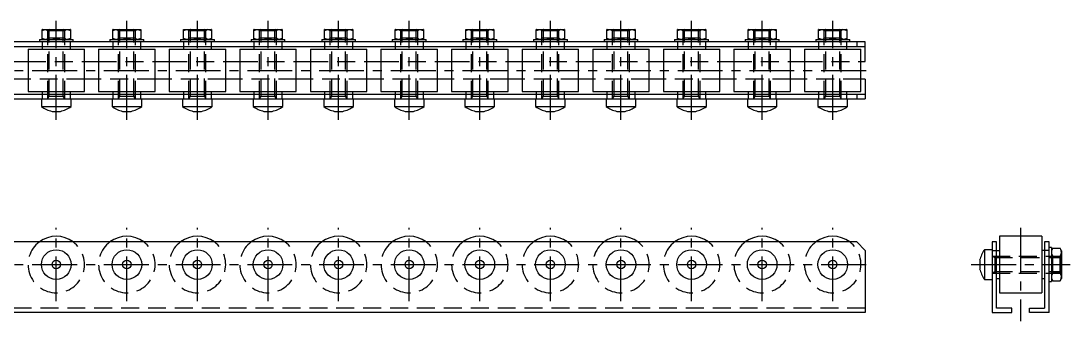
# Model space of a CAD drawing. Extents: x -3 to 746, y -8 to 113.
# Drawn here: x 374 to 745.5, y 7 to 113.2 of the extents above; entities that cross this region are included whole.
import ezdxf

# ---------------------------------------------------------------- set-up
doc = ezdxf.new("R2010")
doc.units = 0
doc.header["$LTSCALE"] = 0.5
doc.linetypes.add('CENTER', pattern=[50.8, 31.75, -6.35, 6.35, -6.35])
doc.linetypes.add('DASHED', pattern=[19.05, 12.7, -6.35])
for name, color, linetype in [('MSM_CENTER', 1, 'CENTER'), ('MSM_CONTINUOUS', 7, 'CONTINUOUS'), ('MSM_DASHED', 4, 'DASHED')]:
    doc.layers.add(name, color=color, linetype=linetype)

msp = doc.modelspace()

# ---------------------------------------------------------------- linework, layer by layer
at = {"layer": 'MSM_CENTER'}
for p, q in [((386.5, 78.24), (386.5, 113.24)), ((411.5, 78.24), (411.5, 113.24)), ((436.5, 78.24), (436.5, 113.24)), ((461.5, 78.24), (461.5, 113.24)), ((486.5, 78.24), (486.5, 113.24)), ((511.5, 78.24), (511.5, 113.24)), ((536.5, 78.24), (536.5, 113.24)), ((561.5, 78.24), (561.5, 113.24)), ((586.5, 78.24), (586.5, 113.24)), ((611.5, 78.24), (611.5, 113.24)), ((636.5, 78.24), (636.5, 113.24)), ((661.5, 78.24), (661.5, 113.24)), ((-3, 95.74), (676, 95.74)), ((386.5, 14), (386.5, 40)), ((411.5, 14), (411.5, 40)), ((436.5, 14), (436.5, 40)), ((461.5, 14), (461.5, 40)), ((486.5, 14), (486.5, 40)), ((511.5, 14), (511.5, 40)), ((536.5, 14), (536.5, 40)), ((561.5, 14), (561.5, 40)), ((586.5, 14), (586.5, 40)), ((611.5, 14), (611.5, 40)), ((636.5, 14), (636.5, 40)), ((661.5, 14), (661.5, 40)), ((728.03, 40), (728.03, 7)), ((-3, 27), (676, 27)), ((710.53, 27), (745.53, 27))]:
    msp.add_line(p, q, dxfattribs=at)
at = {"layer": 'MSM_CONTINUOUS'}
for p, q in [((381.6, 110.24), (381.5, 110.18)), ((381.5, 106.7), (381.5, 110.18)), ((381.6, 110.24), (391.4, 110.24)), ((386.5, 107.14), (386.5, 109.73)), ((391.5, 110.18), (391.4, 110.24)), ((391.5, 110.18), (391.5, 106.7)), ((406.6, 110.24), (406.5, 110.18)), ((406.5, 106.7), (406.5, 110.18)), ((406.6, 110.24), (416.4, 110.24)), ((411.5, 107.14), (411.5, 109.73)), ((416.5, 110.18), (416.4, 110.24)), ((416.5, 110.18), (416.5, 106.7)), ((431.6, 110.24), (431.5, 110.18)), ((431.5, 106.7), (431.5, 110.18)), ((431.6, 110.24), (441.4, 110.24)), ((436.5, 107.14), (436.5, 109.73)), ((441.5, 110.18), (441.4, 110.24)), ((441.5, 110.18), (441.5, 106.7)), ((456.6, 110.24), (456.5, 110.18)), ((456.5, 106.7), (456.5, 110.18)), ((456.6, 110.24), (466.4, 110.24)), ((461.5, 107.14), (461.5, 109.73)), ((466.5, 110.18), (466.4, 110.24)), ((466.5, 110.18), (466.5, 106.7)), ((481.6, 110.24), (481.5, 110.18)), ((481.5, 106.7), (481.5, 110.18)), ((481.6, 110.24), (491.4, 110.24)), ((486.5, 107.14), (486.5, 109.73)), ((491.5, 110.18), (491.4, 110.24)), ((491.5, 110.18), (491.5, 106.7)), ((506.6, 110.24), (506.5, 110.18)), ((506.5, 106.7), (506.5, 110.18)), ((506.6, 110.24), (516.4, 110.24)), ((511.5, 107.14), (511.5, 109.73)), ((516.5, 110.18), (516.4, 110.24)), ((516.5, 110.18), (516.5, 106.7)), ((531.6, 110.24), (531.5, 110.18)), ((531.5, 106.7), (531.5, 110.18)), ((531.6, 110.24), (541.4, 110.24)), ((536.5, 107.14), (536.5, 109.73)), ((541.5, 110.18), (541.4, 110.24)), ((541.5, 110.18), (541.5, 106.7)), ((556.6, 110.24), (556.5, 110.18)), ((556.5, 106.7), (556.5, 110.18)), ((556.6, 110.24), (566.4, 110.24)), ((561.5, 107.14), (561.5, 109.73)), ((566.5, 110.18), (566.4, 110.24)), ((566.5, 110.18), (566.5, 106.7)), ((581.6, 110.24), (581.5, 110.18)), ((581.5, 106.7), (581.5, 110.18)), ((581.6, 110.24), (591.4, 110.24)), ((586.5, 107.14), (586.5, 109.73)), ((591.5, 110.18), (591.4, 110.24)), ((591.5, 110.18), (591.5, 106.7)), ((606.6, 110.24), (606.5, 110.18)), ((606.5, 106.7), (606.5, 110.18)), ((606.6, 110.24), (616.4, 110.24)), ((611.5, 107.14), (611.5, 109.73)), ((616.5, 110.18), (616.4, 110.24)), ((616.5, 110.18), (616.5, 106.7)), ((631.6, 110.24), (631.5, 110.18)), ((631.5, 106.7), (631.5, 110.18)), ((631.6, 110.24), (641.4, 110.24)), ((636.5, 107.14), (636.5, 109.73)), ((641.5, 110.18), (641.4, 110.24)), ((641.5, 110.18), (641.5, 106.7)), ((656.6, 110.24), (656.5, 110.18)), ((656.5, 106.7), (656.5, 110.18)), ((656.6, 110.24), (666.4, 110.24)), ((661.5, 107.14), (661.5, 109.73)), ((666.5, 110.18), (666.4, 110.24)), ((666.5, 110.18), (666.5, 106.7)), ((673, 105.84), (0, 105.84)), ((0, 104.24), (673, 104.24)), ((380.5, 106.64), (380.5, 105.84)), ((380.5, 106.64), (392.5, 106.64)), ((381.5, 106.7), (381.6, 106.64)), ((381.5, 104.24), (381.5, 103.24)), ((391.4, 106.64), (391.5, 106.7)), ((391.5, 103.24), (391.5, 104.24)), ((392.5, 105.84), (392.5, 106.64)), ((405.5, 106.64), (405.5, 105.84)), ((405.5, 106.64), (417.5, 106.64)), ((406.5, 106.7), (406.6, 106.64)), ((406.5, 104.24), (406.5, 103.24)), ((416.4, 106.64), (416.5, 106.7)), ((416.5, 103.24), (416.5, 104.24)), ((417.5, 105.84), (417.5, 106.64)), ((430.5, 106.64), (430.5, 105.84)), ((430.5, 106.64), (442.5, 106.64)), ((431.5, 106.7), (431.6, 106.64)), ((431.5, 104.24), (431.5, 103.24)), ((441.4, 106.64), (441.5, 106.7)), ((441.5, 103.24), (441.5, 104.24)), ((442.5, 105.84), (442.5, 106.64)), ((455.5, 106.64), (455.5, 105.84)), ((455.5, 106.64), (467.5, 106.64)), ((456.5, 106.7), (456.6, 106.64)), ((456.5, 104.24), (456.5, 103.24)), ((466.4, 106.64), (466.5, 106.7)), ((466.5, 103.24), (466.5, 104.24)), ((467.5, 105.84), (467.5, 106.64)), ((480.5, 106.64), (480.5, 105.84)), ((480.5, 106.64), (492.5, 106.64)), ((481.5, 106.7), (481.6, 106.64)), ((481.5, 104.24), (481.5, 103.24)), ((491.4, 106.64), (491.5, 106.7)), ((491.5, 103.24), (491.5, 104.24)), ((492.5, 105.84), (492.5, 106.64)), ((505.5, 106.64), (505.5, 105.84)), ((505.5, 106.64), (517.5, 106.64)), ((506.5, 106.7), (506.6, 106.64)), ((506.5, 104.24), (506.5, 103.24)), ((516.4, 106.64), (516.5, 106.7)), ((516.5, 103.24), (516.5, 104.24)), ((517.5, 105.84), (517.5, 106.64)), ((530.5, 106.64), (530.5, 105.84)), ((530.5, 106.64), (542.5, 106.64)), ((531.5, 106.7), (531.6, 106.64)), ((531.5, 104.24), (531.5, 103.24)), ((541.4, 106.64), (541.5, 106.7)), ((541.5, 103.24), (541.5, 104.24)), ((542.5, 105.84), (542.5, 106.64)), ((555.5, 106.64), (555.5, 105.84)), ((555.5, 106.64), (567.5, 106.64)), ((556.5, 106.7), (556.6, 106.64)), ((556.5, 104.24), (556.5, 103.24)), ((566.4, 106.64), (566.5, 106.7)), ((566.5, 103.24), (566.5, 104.24)), ((567.5, 105.84), (567.5, 106.64)), ((580.5, 106.64), (580.5, 105.84)), ((580.5, 106.64), (592.5, 106.64)), ((581.5, 106.7), (581.6, 106.64)), ((581.5, 104.24), (581.5, 103.24)), ((591.4, 106.64), (591.5, 106.7)), ((591.5, 103.24), (591.5, 104.24)), ((592.5, 105.84), (592.5, 106.64)), ((605.5, 106.64), (605.5, 105.84)), ((605.5, 106.64), (617.5, 106.64)), ((606.5, 106.7), (606.6, 106.64)), ((606.5, 104.24), (606.5, 103.24)), ((616.4, 106.64), (616.5, 106.7)), ((616.5, 103.24), (616.5, 104.24)), ((617.5, 105.84), (617.5, 106.64)), ((630.5, 106.64), (630.5, 105.84)), ((630.5, 106.64), (642.5, 106.64)), ((631.5, 106.7), (631.6, 106.64)), ((631.5, 104.24), (631.5, 103.24)), ((641.4, 106.64), (641.5, 106.7)), ((641.5, 103.24), (641.5, 104.24)), ((642.5, 105.84), (642.5, 106.64)), ((655.5, 106.64), (655.5, 105.84)), ((655.5, 106.64), (667.5, 106.64)), ((656.5, 106.7), (656.6, 106.64)), ((656.5, 104.24), (656.5, 103.24)), ((666.4, 106.64), (666.5, 106.7)), ((666.5, 103.24), (666.5, 104.24)), ((667.5, 105.84), (667.5, 106.64)), ((670, 105.84), (670, 104.24)), ((673, 98.84), (673, 105.84)), ((376.5, 103.24), (376.5, 88.24)), ((376.5, 103.24), (396.5, 103.24)), ((396.5, 88.24), (396.5, 103.24)), ((401.5, 103.24), (401.5, 88.24)), ((401.5, 103.24), (421.5, 103.24)), ((421.5, 88.24), (421.5, 103.24)), ((426.5, 103.24), (426.5, 88.24)), ((426.5, 103.24), (446.5, 103.24)), ((446.5, 88.24), (446.5, 103.24)), ((451.5, 103.24), (451.5, 88.24)), ((451.5, 103.24), (471.5, 103.24)), ((471.5, 88.24), (471.5, 103.24)), ((476.5, 103.24), (476.5, 88.24)), ((476.5, 103.24), (496.5, 103.24)), ((496.5, 88.24), (496.5, 103.24)), ((501.5, 103.24), (501.5, 88.24)), ((501.5, 103.24), (521.5, 103.24)), ((521.5, 88.24), (521.5, 103.24)), ((526.5, 103.24), (526.5, 88.24)), ((526.5, 103.24), (546.5, 103.24)), ((546.5, 88.24), (546.5, 103.24)), ((551.5, 103.24), (551.5, 88.24)), ((551.5, 103.24), (571.5, 103.24)), ((571.5, 88.24), (571.5, 103.24)), ((576.5, 103.24), (576.5, 88.24)), ((576.5, 103.24), (596.5, 103.24)), ((596.5, 88.24), (596.5, 103.24)), ((601.5, 103.24), (601.5, 88.24)), ((601.5, 103.24), (621.5, 103.24)), ((621.5, 88.24), (621.5, 103.24)), ((626.5, 103.24), (626.5, 88.24)), ((626.5, 103.24), (646.5, 103.24)), ((646.5, 88.24), (646.5, 103.24)), ((651.5, 103.24), (651.5, 88.24)), ((651.5, 103.24), (671.5, 103.24)), ((671.5, 88.24), (671.5, 103.24)), ((371.5, 98.84), (376.5, 98.84)), ((396.5, 98.84), (401.5, 98.84)), ((421.5, 98.84), (426.5, 98.84)), ((446.5, 98.84), (451.5, 98.84)), ((471.5, 98.84), (476.5, 98.84)), ((496.5, 98.84), (501.5, 98.84)), ((521.5, 98.84), (526.5, 98.84)), ((546.5, 98.84), (551.5, 98.84)), ((571.5, 98.84), (576.5, 98.84)), ((596.5, 98.84), (601.5, 98.84)), ((621.5, 98.84), (626.5, 98.84)), ((646.5, 98.84), (651.5, 98.84)), ((671.5, 98.84), (673, 98.84)), ((376.5, 92.64), (371.5, 92.64)), ((401.5, 92.64), (396.5, 92.64)), ((426.5, 92.64), (421.5, 92.64)), ((451.5, 92.64), (446.5, 92.64)), ((476.5, 92.64), (471.5, 92.64)), ((501.5, 92.64), (496.5, 92.64)), ((526.5, 92.64), (521.5, 92.64)), ((551.5, 92.64), (546.5, 92.64)), ((576.5, 92.64), (571.5, 92.64)), ((601.5, 92.64), (596.5, 92.64)), ((626.5, 92.64), (621.5, 92.64)), ((651.5, 92.64), (646.5, 92.64)), ((673, 92.64), (671.5, 92.64)), ((673, 92.64), (673, 85.64)), ((673, 87.24), (0, 87.24)), ((0, 85.64), (673, 85.64)), ((376.5, 88.24), (396.5, 88.24)), ((381.25, 85.64), (381.25, 82.93)), ((381.5, 88.24), (381.5, 87.24)), ((391.5, 87.24), (391.5, 88.24)), ((391.75, 82.93), (391.75, 85.64)), ((401.5, 88.24), (421.5, 88.24)), ((406.25, 85.64), (406.25, 82.93)), ((406.5, 88.24), (406.5, 87.24)), ((416.5, 87.24), (416.5, 88.24)), ((416.75, 82.93), (416.75, 85.64)), ((426.5, 88.24), (446.5, 88.24)), ((431.25, 85.64), (431.25, 82.93)), ((431.5, 88.24), (431.5, 87.24)), ((441.5, 87.24), (441.5, 88.24)), ((441.75, 82.93), (441.75, 85.64)), ((451.5, 88.24), (471.5, 88.24)), ((456.25, 85.64), (456.25, 82.93)), ((456.5, 88.24), (456.5, 87.24)), ((466.5, 87.24), (466.5, 88.24)), ((466.75, 82.93), (466.75, 85.64)), ((476.5, 88.24), (496.5, 88.24)), ((481.25, 85.64), (481.25, 82.93)), ((481.5, 88.24), (481.5, 87.24)), ((491.5, 87.24), (491.5, 88.24)), ((491.75, 82.93), (491.75, 85.64)), ((501.5, 88.24), (521.5, 88.24)), ((506.25, 85.64), (506.25, 82.93)), ((506.5, 88.24), (506.5, 87.24)), ((516.5, 87.24), (516.5, 88.24)), ((516.75, 82.93), (516.75, 85.64)), ((526.5, 88.24), (546.5, 88.24)), ((531.25, 85.64), (531.25, 82.93)), ((531.5, 88.24), (531.5, 87.24)), ((541.5, 87.24), (541.5, 88.24)), ((541.75, 82.93), (541.75, 85.64)), ((551.5, 88.24), (571.5, 88.24)), ((556.25, 85.64), (556.25, 82.93)), ((556.5, 88.24), (556.5, 87.24)), ((566.5, 87.24), (566.5, 88.24)), ((566.75, 82.93), (566.75, 85.64)), ((576.5, 88.24), (596.5, 88.24)), ((581.25, 85.64), (581.25, 82.93)), ((581.5, 88.24), (581.5, 87.24)), ((591.5, 87.24), (591.5, 88.24)), ((591.75, 82.93), (591.75, 85.64)), ((601.5, 88.24), (621.5, 88.24)), ((606.25, 85.64), (606.25, 82.93)), ((606.5, 88.24), (606.5, 87.24)), ((616.5, 87.24), (616.5, 88.24)), ((616.75, 82.93), (616.75, 85.64)), ((626.5, 88.24), (646.5, 88.24)), ((631.25, 85.64), (631.25, 82.93)), ((631.5, 88.24), (631.5, 87.24)), ((641.5, 87.24), (641.5, 88.24)), ((641.75, 82.93), (641.75, 85.64)), ((651.5, 88.24), (671.5, 88.24)), ((656.25, 85.64), (656.25, 82.93)), ((656.5, 88.24), (656.5, 87.24)), ((666.5, 87.24), (666.5, 88.24)), ((666.75, 82.93), (666.75, 85.64)), ((670, 87.24), (670, 85.64)), ((381.25, 82.93), (391.75, 82.93)), ((406.25, 82.93), (416.75, 82.93)), ((431.25, 82.93), (441.75, 82.93)), ((456.25, 82.93), (466.75, 82.93)), ((481.25, 82.93), (491.75, 82.93)), ((506.25, 82.93), (516.75, 82.93)), ((531.25, 82.93), (541.75, 82.93)), ((556.25, 82.93), (566.75, 82.93)), ((581.25, 82.93), (591.75, 82.93)), ((606.25, 82.93), (616.75, 82.93)), ((631.25, 82.93), (641.75, 82.93)), ((656.25, 82.93), (666.75, 82.93)), ((385.01, 81.24), (387.99, 81.24)), ((410.01, 81.24), (412.99, 81.24)), ((435.01, 81.24), (437.99, 81.24)), ((460.01, 81.24), (462.99, 81.24)), ((485.01, 81.24), (487.99, 81.24)), ((510.01, 81.24), (512.99, 81.24)), ((535.01, 81.24), (537.99, 81.24)), ((560.01, 81.24), (562.99, 81.24)), ((585.01, 81.24), (587.99, 81.24)), ((610.01, 81.24), (612.99, 81.24)), ((635.01, 81.24), (637.99, 81.24)), ((660.01, 81.24), (662.99, 81.24)), ((670, 35), (3, 35)), ((670, 35), (673, 32)), ((719.53, 35), (717.93, 35)), ((717.93, 35), (717.93, 10)), ((719.53, 11.6), (719.53, 35)), ((720.53, 37), (720.53, 17)), ((735.53, 37), (720.53, 37)), ((735.53, 37), (735.53, 17)), ((736.53, 35), (736.53, 11.6)), ((738.13, 35), (736.53, 35)), ((738.13, 10), (738.13, 35)), ((673, 32), (673, 10)), ((715.22, 32.25), (715.22, 21.75)), ((717.93, 32.25), (715.22, 32.25)), ((717.93, 32), (720.53, 32)), ((738.13, 32), (735.53, 32)), ((738.93, 33), (738.13, 33)), ((738.93, 33), (738.93, 21)), ((739.43, 32.77), (738.93, 31.9)), ((739.43, 32.77), (742.02, 32.77)), ((739.43, 29.89), (742.02, 29.89)), ((742.53, 31.9), (742.02, 32.77)), ((742.53, 31.9), (742.53, 22.1)), ((713.53, 28.49), (713.53, 25.51)), ((739.43, 24.11), (742.02, 24.11)), ((715.22, 21.75), (717.93, 21.75)), ((719.53, 22), (720.53, 22)), ((735.53, 22), (736.53, 22)), ((738.13, 21), (738.93, 21)), ((738.93, 22.1), (739.43, 21.23)), ((739.43, 21.23), (742.02, 21.23)), ((742.02, 21.23), (742.53, 22.1)), ((720.53, 17), (735.53, 17)), ((724.93, 11.6), (719.53, 11.6)), ((724.93, 10), (724.93, 11.6)), ((731.13, 11.6), (736.53, 11.6)), ((731.13, 10), (731.13, 11.6)), ((673, 10), (0, 10)), ((717.93, 10), (724.93, 10)), ((738.13, 10), (731.13, 10))]:
    msp.add_line(p, q, dxfattribs=at)
for centre, radius in [((386.5, 27), 5.25), ((411.5, 27), 5.25), ((436.5, 27), 5.25), ((461.5, 27), 5.25), ((486.5, 27), 5.25), ((511.5, 27), 5.25), ((536.5, 27), 5.25), ((561.5, 27), 5.25), ((586.5, 27), 5.25), ((611.5, 27), 5.25), ((636.5, 27), 5.25), ((661.5, 27), 5.25), ((386.5, 27), 1.49), ((411.5, 27), 1.49), ((436.5, 27), 1.49), ((461.5, 27), 1.49), ((486.5, 27), 1.49), ((511.5, 27), 1.49), ((536.5, 27), 1.49), ((561.5, 27), 1.49), ((586.5, 27), 1.49), ((611.5, 27), 1.49), ((636.5, 27), 1.49), ((661.5, 27), 1.49)]:
    msp.add_circle(centre, radius, dxfattribs=at)
for centre, radius, start, end in [((384, 102.81), 7.37, 70.1592, 109.8408), ((389, 102.81), 7.37, 70.1592, 109.8408), ((409, 102.81), 7.37, 70.1592, 109.8408), ((414, 102.81), 7.37, 70.1592, 109.8408), ((434, 102.81), 7.37, 70.1592, 109.8408), ((439, 102.81), 7.37, 70.1592, 109.8408), ((459, 102.81), 7.37, 70.1592, 109.8408), ((464, 102.81), 7.37, 70.1592, 109.8408), ((484, 102.81), 7.37, 70.1592, 109.8408), ((489, 102.81), 7.37, 70.1592, 109.8408), ((509, 102.81), 7.37, 70.1592, 109.8408), ((514, 102.81), 7.37, 70.1592, 109.8408), ((534, 102.81), 7.37, 70.1592, 109.8408), ((539, 102.81), 7.37, 70.1592, 109.8408), ((559, 102.81), 7.37, 70.1592, 109.8408), ((564, 102.81), 7.37, 70.1592, 109.8408), ((584, 102.81), 7.37, 70.1592, 109.8408), ((589, 102.81), 7.37, 70.1592, 109.8408), ((609, 102.81), 7.37, 70.1592, 109.8408), ((614, 102.81), 7.37, 70.1592, 109.8408), ((634, 102.81), 7.37, 70.1592, 109.8408), ((639, 102.81), 7.37, 70.1592, 109.8408), ((659, 102.81), 7.37, 70.1592, 109.8408), ((664, 102.81), 7.37, 70.1592, 109.8408), ((384, 114.07), 7.37, 250.1592, 289.8408), ((389, 114.07), 7.37, 250.1592, 289.8408), ((409, 114.07), 7.37, 250.1592, 289.8408), ((414, 114.07), 7.37, 250.1592, 289.8408), ((434, 114.07), 7.37, 250.1592, 289.8408), ((439, 114.07), 7.37, 250.1592, 289.8408), ((459, 114.07), 7.37, 250.1592, 289.8408), ((464, 114.07), 7.37, 250.1592, 289.8408), ((484, 114.07), 7.37, 250.1592, 289.8408), ((489, 114.07), 7.37, 250.1592, 289.8408), ((509, 114.07), 7.37, 250.1592, 289.8408), ((514, 114.07), 7.37, 250.1592, 289.8408), ((534, 114.07), 7.37, 250.1592, 289.8408), ((539, 114.07), 7.37, 250.1592, 289.8408), ((559, 114.07), 7.37, 250.1592, 289.8408), ((564, 114.07), 7.37, 250.1592, 289.8408), ((584, 114.07), 7.37, 250.1592, 289.8408), ((589, 114.07), 7.37, 250.1592, 289.8408), ((609, 114.07), 7.37, 250.1592, 289.8408), ((614, 114.07), 7.37, 250.1592, 289.8408), ((634, 114.07), 7.37, 250.1592, 289.8408), ((639, 114.07), 7.37, 250.1592, 289.8408), ((659, 114.07), 7.37, 250.1592, 289.8408), ((664, 114.07), 7.37, 250.1592, 289.8408), ((388.04, 92.97), 12.12, 235.9445, 255.5214), ((384.96, 92.97), 12.12, 284.4786, 304.0555), ((413.04, 92.97), 12.12, 235.9445, 255.5214), ((409.96, 92.97), 12.12, 284.4786, 304.0555), ((438.04, 92.97), 12.12, 235.9445, 255.5214), ((434.96, 92.97), 12.12, 284.4786, 304.0555), ((463.04, 92.97), 12.12, 235.9445, 255.5214), ((459.96, 92.97), 12.12, 284.4786, 304.0555), ((488.04, 92.97), 12.12, 235.9445, 255.5214), ((484.96, 92.97), 12.12, 284.4786, 304.0555), ((513.04, 92.97), 12.12, 235.9445, 255.5214), ((509.96, 92.97), 12.12, 284.4786, 304.0555), ((538.04, 92.97), 12.12, 235.9445, 255.5214), ((534.96, 92.97), 12.12, 284.4786, 304.0555), ((563.04, 92.97), 12.12, 235.9445, 255.5214), ((559.96, 92.97), 12.12, 284.4786, 304.0555), ((588.04, 92.97), 12.12, 235.9445, 255.5214), ((584.96, 92.97), 12.12, 284.4786, 304.0555), ((613.04, 92.97), 12.12, 235.9445, 255.5214), ((609.96, 92.97), 12.12, 284.4786, 304.0555), ((638.04, 92.97), 12.12, 235.9445, 255.5214), ((634.96, 92.97), 12.12, 284.4786, 304.0555), ((663.04, 92.97), 12.12, 235.9445, 255.5214), ((659.96, 92.97), 12.12, 284.4786, 304.0555), ((386.5, 27), 10, 53.1301, 126.8699), ((411.5, 27), 10, 53.1301, 126.8699), ((436.5, 27), 10, 53.1301, 126.8699), ((461.5, 27), 10, 53.1301, 126.8699), ((486.5, 27), 10, 53.1301, 126.8699), ((511.5, 27), 10, 53.1301, 126.8699), ((536.5, 27), 10, 53.1301, 126.8699), ((561.5, 27), 10, 53.1301, 126.8699), ((586.5, 27), 10, 53.1301, 126.8699), ((611.5, 27), 10, 53.1301, 126.8699), ((636.5, 27), 10, 53.1301, 126.8699), ((661.5, 27), 10, 53.1301, 126.8699), ((725.26, 25.46), 12.12, 145.9445, 165.5214), ((741.54, 31.33), 2.56, 154.3574, 214.3573), ((748.59, 27), 9.61, 162.5124, 197.4876), ((739.91, 31.33), 2.56, 325.6427, 25.6426), ((732.86, 27), 9.61, 342.5124, 17.4876), ((725.26, 28.54), 12.12, 194.4786, 214.0555), ((741.54, 22.67), 2.56, 145.6427, 205.6426), ((739.91, 22.67), 2.56, 334.3574, 34.3573)]:
    msp.add_arc(centre, radius, start, end, dxfattribs=at)
at = {"layer": 'MSM_DASHED'}
for p, q in [((382.96, 110.24), (383.5, 109.7)), ((384.04, 110.24), (383.5, 109.7)), ((389.5, 109.7), (383.5, 109.7)), ((383.5, 85.64), (383.5, 109.7)), ((384.04, 86.58), (384.04, 110.24)), ((388.96, 110.24), (389.5, 109.7)), ((388.96, 86.58), (388.96, 110.24)), ((390.04, 110.24), (389.5, 109.7)), ((389.5, 85.64), (389.5, 109.7)), ((407.96, 110.24), (408.5, 109.7)), ((409.04, 110.24), (408.5, 109.7)), ((414.5, 109.7), (408.5, 109.7)), ((408.5, 85.64), (408.5, 109.7)), ((409.04, 86.58), (409.04, 110.24)), ((413.96, 110.24), (414.5, 109.7)), ((413.96, 86.58), (413.96, 110.24)), ((415.04, 110.24), (414.5, 109.7)), ((414.5, 85.64), (414.5, 109.7)), ((432.96, 110.24), (433.5, 109.7)), ((434.04, 110.24), (433.5, 109.7)), ((439.5, 109.7), (433.5, 109.7)), ((433.5, 85.64), (433.5, 109.7)), ((434.04, 86.58), (434.04, 110.24)), ((438.96, 110.24), (439.5, 109.7)), ((438.96, 86.58), (438.96, 110.24)), ((440.04, 110.24), (439.5, 109.7)), ((439.5, 85.64), (439.5, 109.7)), ((457.96, 110.24), (458.5, 109.7)), ((459.04, 110.24), (458.5, 109.7)), ((464.5, 109.7), (458.5, 109.7)), ((458.5, 85.64), (458.5, 109.7)), ((459.04, 86.58), (459.04, 110.24)), ((463.96, 110.24), (464.5, 109.7)), ((463.96, 86.58), (463.96, 110.24)), ((465.04, 110.24), (464.5, 109.7)), ((464.5, 85.64), (464.5, 109.7)), ((482.96, 110.24), (483.5, 109.7)), ((484.04, 110.24), (483.5, 109.7)), ((489.5, 109.7), (483.5, 109.7)), ((483.5, 85.64), (483.5, 109.7)), ((484.04, 86.58), (484.04, 110.24)), ((488.96, 110.24), (489.5, 109.7)), ((488.96, 86.58), (488.96, 110.24)), ((490.04, 110.24), (489.5, 109.7)), ((489.5, 85.64), (489.5, 109.7)), ((507.96, 110.24), (508.5, 109.7)), ((509.04, 110.24), (508.5, 109.7)), ((514.5, 109.7), (508.5, 109.7)), ((508.5, 85.64), (508.5, 109.7)), ((509.04, 86.58), (509.04, 110.24)), ((513.96, 110.24), (514.5, 109.7)), ((513.96, 86.58), (513.96, 110.24)), ((515.04, 110.24), (514.5, 109.7)), ((514.5, 85.64), (514.5, 109.7)), ((532.96, 110.24), (533.5, 109.7)), ((534.04, 110.24), (533.5, 109.7)), ((539.5, 109.7), (533.5, 109.7)), ((533.5, 85.64), (533.5, 109.7)), ((534.04, 86.58), (534.04, 110.24)), ((538.96, 110.24), (539.5, 109.7)), ((538.96, 86.58), (538.96, 110.24)), ((540.04, 110.24), (539.5, 109.7)), ((539.5, 85.64), (539.5, 109.7)), ((557.96, 110.24), (558.5, 109.7)), ((559.04, 110.24), (558.5, 109.7)), ((564.5, 109.7), (558.5, 109.7)), ((558.5, 85.64), (558.5, 109.7)), ((559.04, 86.58), (559.04, 110.24)), ((563.96, 110.24), (564.5, 109.7)), ((563.96, 86.58), (563.96, 110.24)), ((565.04, 110.24), (564.5, 109.7)), ((564.5, 85.64), (564.5, 109.7)), ((582.96, 110.24), (583.5, 109.7)), ((584.04, 110.24), (583.5, 109.7)), ((589.5, 109.7), (583.5, 109.7)), ((583.5, 85.64), (583.5, 109.7)), ((584.04, 86.58), (584.04, 110.24)), ((588.96, 110.24), (589.5, 109.7)), ((588.96, 86.58), (588.96, 110.24)), ((590.04, 110.24), (589.5, 109.7)), ((589.5, 85.64), (589.5, 109.7)), ((607.96, 110.24), (608.5, 109.7)), ((609.04, 110.24), (608.5, 109.7)), ((614.5, 109.7), (608.5, 109.7)), ((608.5, 85.64), (608.5, 109.7)), ((609.04, 86.58), (609.04, 110.24)), ((613.96, 110.24), (614.5, 109.7)), ((613.96, 86.58), (613.96, 110.24)), ((615.04, 110.24), (614.5, 109.7)), ((614.5, 85.64), (614.5, 109.7)), ((632.96, 110.24), (633.5, 109.7)), ((634.04, 110.24), (633.5, 109.7)), ((639.5, 109.7), (633.5, 109.7)), ((633.5, 85.64), (633.5, 109.7)), ((634.04, 86.58), (634.04, 110.24)), ((638.96, 110.24), (639.5, 109.7)), ((638.96, 86.58), (638.96, 110.24)), ((640.04, 110.24), (639.5, 109.7)), ((639.5, 85.64), (639.5, 109.7)), ((657.96, 110.24), (658.5, 109.7)), ((659.04, 110.24), (658.5, 109.7)), ((664.5, 109.7), (658.5, 109.7)), ((658.5, 85.64), (658.5, 109.7)), ((659.04, 86.58), (659.04, 110.24)), ((663.96, 110.24), (664.5, 109.7)), ((663.96, 86.58), (663.96, 110.24)), ((665.04, 110.24), (664.5, 109.7)), ((664.5, 85.64), (664.5, 109.7)), ((381.5, 105.84), (381.5, 104.24)), ((382.96, 106.64), (383.5, 107.18)), ((389.5, 107.18), (383.5, 107.18)), ((390.04, 106.64), (389.5, 107.18)), ((391.5, 104.24), (391.5, 105.84)), ((406.5, 105.84), (406.5, 104.24)), ((407.96, 106.64), (408.5, 107.18)), ((414.5, 107.18), (408.5, 107.18)), ((415.04, 106.64), (414.5, 107.18)), ((416.5, 104.24), (416.5, 105.84)), ((431.5, 105.84), (431.5, 104.24)), ((432.96, 106.64), (433.5, 107.18)), ((439.5, 107.18), (433.5, 107.18)), ((440.04, 106.64), (439.5, 107.18)), ((441.5, 104.24), (441.5, 105.84)), ((456.5, 105.84), (456.5, 104.24)), ((457.96, 106.64), (458.5, 107.18)), ((464.5, 107.18), (458.5, 107.18)), ((465.04, 106.64), (464.5, 107.18)), ((466.5, 104.24), (466.5, 105.84)), ((481.5, 105.84), (481.5, 104.24)), ((482.96, 106.64), (483.5, 107.18)), ((489.5, 107.18), (483.5, 107.18)), ((490.04, 106.64), (489.5, 107.18)), ((491.5, 104.24), (491.5, 105.84)), ((506.5, 105.84), (506.5, 104.24)), ((507.96, 106.64), (508.5, 107.18)), ((514.5, 107.18), (508.5, 107.18)), ((515.04, 106.64), (514.5, 107.18)), ((516.5, 104.24), (516.5, 105.84)), ((531.5, 105.84), (531.5, 104.24)), ((532.96, 106.64), (533.5, 107.18)), ((539.5, 107.18), (533.5, 107.18)), ((540.04, 106.64), (539.5, 107.18)), ((541.5, 104.24), (541.5, 105.84)), ((556.5, 105.84), (556.5, 104.24)), ((557.96, 106.64), (558.5, 107.18)), ((564.5, 107.18), (558.5, 107.18)), ((565.04, 106.64), (564.5, 107.18)), ((566.5, 104.24), (566.5, 105.84)), ((581.5, 105.84), (581.5, 104.24)), ((582.96, 106.64), (583.5, 107.18)), ((589.5, 107.18), (583.5, 107.18)), ((590.04, 106.64), (589.5, 107.18)), ((591.5, 104.24), (591.5, 105.84)), ((606.5, 105.84), (606.5, 104.24)), ((607.96, 106.64), (608.5, 107.18)), ((614.5, 107.18), (608.5, 107.18)), ((615.04, 106.64), (614.5, 107.18)), ((616.5, 104.24), (616.5, 105.84)), ((631.5, 105.84), (631.5, 104.24)), ((632.96, 106.64), (633.5, 107.18)), ((639.5, 107.18), (633.5, 107.18)), ((640.04, 106.64), (639.5, 107.18)), ((641.5, 104.24), (641.5, 105.84)), ((656.5, 105.84), (656.5, 104.24)), ((657.96, 106.64), (658.5, 107.18)), ((664.5, 107.18), (658.5, 107.18)), ((665.04, 106.64), (664.5, 107.18)), ((666.5, 104.24), (666.5, 105.84)), ((376.5, 98.84), (396.5, 98.84)), ((401.5, 98.84), (421.5, 98.84)), ((426.5, 98.84), (446.5, 98.84)), ((451.5, 98.84), (471.5, 98.84)), ((476.5, 98.84), (496.5, 98.84)), ((501.5, 98.84), (521.5, 98.84)), ((526.5, 98.84), (546.5, 98.84)), ((551.5, 98.84), (571.5, 98.84)), ((576.5, 98.84), (596.5, 98.84)), ((601.5, 98.84), (621.5, 98.84)), ((626.5, 98.84), (646.5, 98.84)), ((651.5, 98.84), (671.5, 98.84)), ((396.5, 92.64), (376.5, 92.64)), ((421.5, 92.64), (401.5, 92.64)), ((446.5, 92.64), (426.5, 92.64)), ((471.5, 92.64), (451.5, 92.64)), ((496.5, 92.64), (476.5, 92.64)), ((521.5, 92.64), (501.5, 92.64)), ((546.5, 92.64), (526.5, 92.64)), ((571.5, 92.64), (551.5, 92.64)), ((596.5, 92.64), (576.5, 92.64)), ((621.5, 92.64), (601.5, 92.64)), ((646.5, 92.64), (626.5, 92.64)), ((671.5, 92.64), (651.5, 92.64)), ((381.5, 87.24), (381.5, 85.64)), ((383.5, 86.58), (389.5, 86.58)), ((383.5, 85.64), (384.04, 86.58)), ((389.5, 85.64), (388.96, 86.58)), ((391.5, 85.64), (391.5, 87.24)), ((406.5, 87.24), (406.5, 85.64)), ((408.5, 86.58), (414.5, 86.58)), ((408.5, 85.64), (409.04, 86.58)), ((414.5, 85.64), (413.96, 86.58)), ((416.5, 85.64), (416.5, 87.24)), ((431.5, 87.24), (431.5, 85.64)), ((433.5, 86.58), (439.5, 86.58)), ((433.5, 85.64), (434.04, 86.58)), ((439.5, 85.64), (438.96, 86.58)), ((441.5, 85.64), (441.5, 87.24)), ((456.5, 87.24), (456.5, 85.64)), ((458.5, 86.58), (464.5, 86.58)), ((458.5, 85.64), (459.04, 86.58)), ((464.5, 85.64), (463.96, 86.58)), ((466.5, 85.64), (466.5, 87.24)), ((481.5, 87.24), (481.5, 85.64)), ((483.5, 86.58), (489.5, 86.58)), ((483.5, 85.64), (484.04, 86.58)), ((489.5, 85.64), (488.96, 86.58)), ((491.5, 85.64), (491.5, 87.24)), ((506.5, 87.24), (506.5, 85.64)), ((508.5, 86.58), (514.5, 86.58)), ((508.5, 85.64), (509.04, 86.58)), ((514.5, 85.64), (513.96, 86.58)), ((516.5, 85.64), (516.5, 87.24)), ((531.5, 87.24), (531.5, 85.64)), ((533.5, 86.58), (539.5, 86.58)), ((533.5, 85.64), (534.04, 86.58)), ((539.5, 85.64), (538.96, 86.58)), ((541.5, 85.64), (541.5, 87.24)), ((556.5, 87.24), (556.5, 85.64)), ((558.5, 86.58), (564.5, 86.58)), ((558.5, 85.64), (559.04, 86.58)), ((564.5, 85.64), (563.96, 86.58)), ((566.5, 85.64), (566.5, 87.24)), ((581.5, 87.24), (581.5, 85.64)), ((583.5, 86.58), (589.5, 86.58)), ((583.5, 85.64), (584.04, 86.58)), ((589.5, 85.64), (588.96, 86.58)), ((591.5, 85.64), (591.5, 87.24)), ((606.5, 87.24), (606.5, 85.64)), ((608.5, 86.58), (614.5, 86.58)), ((608.5, 85.64), (609.04, 86.58)), ((614.5, 85.64), (613.96, 86.58)), ((616.5, 85.64), (616.5, 87.24)), ((631.5, 87.24), (631.5, 85.64)), ((633.5, 86.58), (639.5, 86.58)), ((633.5, 85.64), (634.04, 86.58)), ((639.5, 85.64), (638.96, 86.58)), ((641.5, 85.64), (641.5, 87.24)), ((656.5, 87.24), (656.5, 85.64)), ((658.5, 86.58), (664.5, 86.58)), ((658.5, 85.64), (659.04, 86.58)), ((664.5, 85.64), (663.96, 86.58)), ((666.5, 85.64), (666.5, 87.24)), ((717.93, 30), (741.99, 30)), ((717.93, 30), (718.86, 29.46)), ((718.86, 30), (718.86, 24)), ((738.93, 30.54), (739.47, 30)), ((739.47, 24), (739.47, 30)), ((742.53, 30.54), (741.99, 30)), ((741.99, 24), (741.99, 30)), ((742.53, 29.46), (741.99, 30)), ((718.86, 29.46), (742.53, 29.46)), ((717.93, 24), (718.86, 24.54)), ((717.93, 24), (741.99, 24)), ((718.86, 24.54), (742.53, 24.54)), ((738.93, 23.46), (739.47, 24)), ((742.53, 24.54), (741.99, 24)), ((742.53, 23.46), (741.99, 24)), ((673, 11.6), (0, 11.6))]:
    msp.add_line(p, q, dxfattribs=at)
for centre in [(386.5, 27), (411.5, 27), (436.5, 27), (461.5, 27), (486.5, 27), (511.5, 27), (536.5, 27), (561.5, 27), (586.5, 27), (611.5, 27), (636.5, 27), (661.5, 27)]:
    msp.add_arc(centre, 10, 126.8699, 53.1301, dxfattribs=at)

doc.saveas('drawing.dxf')
